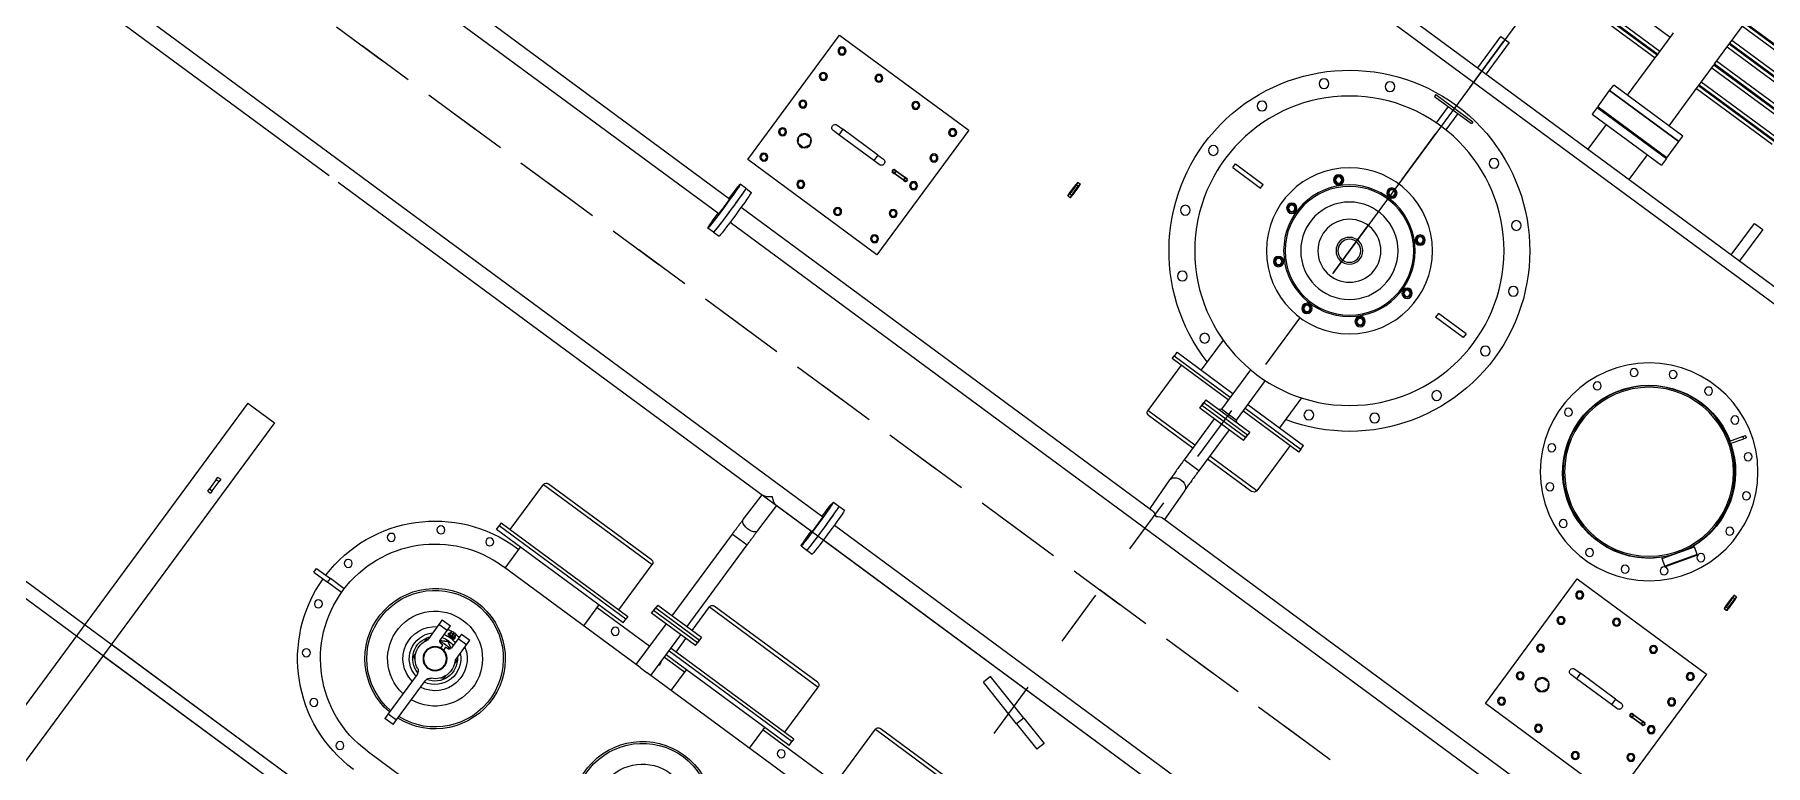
# Model space of a CAD drawing. Header units: metres. Extents: x 432095 to 435012, y 2470938 to 2473256.
# Drawn here: x 433752.633 to 433755.655, y 2471302.386 to 2471303.661 of the extents above; entities that cross this region are included whole.
import ezdxf

# ---------------------------------------------------------------- set-up
doc = ezdxf.new("R2010")
doc.units = ezdxf.units.M
doc.header["$MEASUREMENT"] = 0
for name, pattern in [('MB D$0$CHAIN', [0.3543, 0.2362, -0.0295, 0.0591, -0.0295]), ('MB D$0$DASHDOT', [1, 0.5, -0.25, 0, -0.25]), ('MB D$0$HIDDEN', [0.375, 0.25, -0.125])]:
    doc.linetypes.add(name, pattern=pattern)
doc.layers.add('cong trinh tram 110kv', color=7, linetype='Continuous', lineweight=5)
doc.layers.add('MB D$0$net dut du kien lam', color=8, linetype='MB D$0$HIDDEN', lineweight=20)

# ---------------------------------------------------------------- blocks, each defined once
blk = doc.blocks.new('MB D$0$MBA 63')
at = {"layer": 'MB D$0$net dut du kien lam', "color": 8, "linetype": 'MB D$0$DASHDOT', "ltscale": 0.5}
for p, q in [((102388.6, 36012.3), (102388.6, 25012.3)), ((106699.6, 30512.3), (98099.6, 30512.3))]:
    blk.add_line(p, q, dxfattribs=at)
blk = doc.blocks.new('MB D$0$mba 1')
at = {"layer": 'cong trinh tram 110kv'}
for p, q in [((-19293.9, 6788.9), (-19293.9, 9988.9)), ((-19235.9, 6788.9), (-19235.9, 9988.9)), ((-18110.7, 7293.9), (-20130.7, 7293.9)), ((-16890.9, 7293.9), (-19235.9, 7293.9)), ((-20130.7, 7268.9), (-18110.7, 7268.9)), ((-19235.9, 7268.9), (-16890.9, 7268.9)), ((-18765.9, 7153.9), (-17865.9, 7153.9)), ((-18756.9, 7089.9), (-18774.9, 7089.9)), ((-18774.9, 7079.9), (-18774.9, 7089.9)), ((-18774.9, 6994.7), (-18774.9, 7079.9)), ((-18774.9, 7079.9), (-18756.9, 7079.9)), ((-18756.9, 7089.9), (-18756.9, 7079.9)), ((-18756.9, 7079.9), (-18756.9, 6994.7)), ((-19258.9, 6953.9), (-19258.9, 6948.9)), ((-19258.9, 6953.9), (-19252.9, 6953.9)), ((-19252.9, 6948.9), (-19252.9, 6953.9)), ((-19025.9, 6957.9), (-18995.9, 6957.9)), ((-19025.9, 6957.9), (-19025.9, 6949.9)), ((-18965.9, 6957.9), (-18995.9, 6957.9)), ((-18995.9, 6957.9), (-18995.9, 6949.9)), ((-19258.9, 6928.9), (-19258.9, 6948.9)), ((-19258.9, 6948.9), (-19252.9, 6948.9)), ((-19258.9, 6928.9), (-19258.9, 6923.9)), ((-19258.9, 6928.9), (-19252.9, 6928.9)), ((-19258.9, 6923.9), (-19252.9, 6923.9)), ((-19252.9, 6948.9), (-19252.9, 6928.9)), ((-19252.9, 6923.9), (-19252.9, 6928.9)), ((-19025.9, 6949.9), (-18995.9, 6949.9)), ((-18965.9, 6949.9), (-18995.9, 6949.9)), ((-18795.9, 6901.9), (-18795.9, 6935.9)), ((-18777.9, 6921.9), (-18777.9, 6901.9)), ((-18768.9, 6926.9), (-18772.9, 6926.9)), ((-18768.9, 6933.2), (-18768.9, 6926.9)), ((-18762.9, 6926.9), (-18762.9, 6933.2)), ((-18758.9, 6926.9), (-18762.9, 6926.9)), ((-18753.9, 6901.9), (-18753.9, 6921.9)), ((-18735.9, 6935.9), (-18735.9, 6901.9)), ((-18795.9, 6891.9), (-18795.9, 6901.9)), ((-18777.9, 6901.9), (-18795.9, 6901.9)), ((-18795.9, 6891.9), (-18777.9, 6891.9)), ((-18777.9, 6901.9), (-18777.9, 6891.9)), ((-18771.9, 6903), (-18771.9, 6904.8)), ((-18770.9, 6899.3), (-18770.9, 6903)), ((-18766.9, 6901.4), (-18766.9, 6904.1)), ((-18766.9, 6897.3), (-18766.9, 6901.4)), ((-18764.9, 6904.1), (-18764.9, 6901.4)), ((-18764.9, 6901.4), (-18764.9, 6897.3)), ((-18760.9, 6899.3), (-18760.9, 6903)), ((-18759.9, 6903), (-18759.9, 6904.8)), ((-18735.9, 6901.9), (-18753.9, 6901.9)), ((-18753.9, 6891.9), (-18753.9, 6901.9)), ((-18753.9, 6891.9), (-18735.9, 6891.9)), ((-18735.9, 6901.9), (-18735.9, 6891.9)), ((-19293.9, 6788.9), (-19235.9, 6788.9)), ((-18468.7, 6753.9), (-18765.9, 6753.9)), ((-18760.9, 6753.9), (-18760.9, 6708.9)), ((-18590.9, 6753.9), (-18590.9, 6708.9)), ((-18476.9, 6753.9), (-18476.9, 6665.9)), ((-18468.7, 6753.9), (-18453.2, 6753.9)), ((-17865.9, 6753.9), (-18453.2, 6753.9)), ((-18444.9, 6753.9), (-18444.9, 6665.9)), ((-18400.9, 6753.9), (-18400.9, 6708.9)), ((-18230.9, 6753.9), (-18230.9, 6708.9)), ((-18765.9, 6713.9), (-18760.9, 6713.9)), ((-18590.9, 6713.9), (-18476.9, 6713.9)), ((-18444.9, 6713.9), (-18400.9, 6713.9)), ((-18230.9, 6713.9), (-18040.9, 6713.9)), ((-18538.4, 6708.9), (-18813.4, 6708.9)), ((-18813.4, 6708.9), (-18813.4, 6700.9)), ((-18538.4, 6700.9), (-18813.4, 6700.9)), ((-18538.4, 6700.9), (-18813.4, 6700.9)), ((-18813.4, 6694.9), (-18813.4, 6700.9)), ((-18813.4, 6694.9), (-18538.4, 6694.9)), ((-18793.9, 6694.9), (-18793.9, 6596.9)), ((-18557.9, 6694.9), (-18557.9, 6596.9)), ((-18538.4, 6708.9), (-18538.4, 6700.9)), ((-18538.4, 6694.9), (-18538.4, 6700.9)), ((-18178.4, 6708.9), (-18444.9, 6708.9)), ((-18178.4, 6700.9), (-18444.9, 6700.9)), ((-18178.4, 6700.9), (-18444.9, 6700.9)), ((-18444.9, 6694.9), (-18178.4, 6694.9)), ((-18433.9, 6694.9), (-18433.9, 6665.9)), ((-18197.9, 6694.9), (-18197.9, 6596.9)), ((-18178.4, 6708.9), (-18178.4, 6700.9)), ((-18178.4, 6694.9), (-18178.4, 6700.9)), ((-18073.9, 6694.9), (-18073.9, 6596.9)), ((-18413.4, 6665.9), (-18508.4, 6665.9)), ((-18508.4, 6665.9), (-18508.4, 6653.9)), ((-18413.4, 6659.9), (-18508.4, 6659.9)), ((-18508.4, 6647.9), (-18508.4, 6659.9)), ((-18508.4, 6653.9), (-18413.4, 6653.9)), ((-18413.4, 6665.9), (-18413.4, 6653.9)), ((-18413.4, 6647.9), (-18413.4, 6659.9)), ((-18508.4, 6647.9), (-18413.4, 6647.9)), ((-18476.9, 6647.9), (-18476.9, 6470.9)), ((-18444.9, 6647.9), (-18444.9, 6470.9)), ((-18433.9, 6647.9), (-18433.9, 6596.9)), ((-18793.9, 6596.9), (-18557.9, 6596.9)), ((-18563.9, 6590.9), (-18787.9, 6590.9)), ((-18433.9, 6596.9), (-18197.9, 6596.9)), ((-18203.9, 6590.9), (-18427.9, 6590.9)), ((-18073.9, 6596.9), (-17837.9, 6596.9)), ((-17843.9, 6590.9), (-18067.9, 6590.9)), ((-18476.9, 6470.9), (-18444.9, 6470.9)), ((-18476.7, 6439.3), (-18475.8, 6384.9)), ((-18444.7, 6439.8), (-18443.8, 6384.9)), ((-17880.8, 6443.1), (-17970.9, 6418.9)), ((-17880.8, 6443.1), (-17826, 6457.8)), ((-17876.6, 6427.6), (-17880.8, 6443.1)), ((-17876.6, 6427.6), (-17821.9, 6442.3)), ((-17821.9, 6442.3), (-17826, 6457.8)), ((-18367.9, 6416.4), (-18355.9, 6416.4)), ((-18355.9, 6416.4), (-18343.9, 6416.4)), ((-17966.8, 6403.5), (-17970.9, 6418.9)), ((-17876.6, 6427.6), (-17966.8, 6403.5)), ((-20874.5, 6384.9), (-19414.7, 6384.9)), ((-19395.1, 6384.9), (-18367.7, 6384.9)), ((-18445.9, 6384.9), (-17181.1, 6384.9)), ((-18342.7, 6384.9), (-17290, 6384.9)), ((-20874.5, 6352.9), (-18367.7, 6352.9)), ((-18342.7, 6352.9), (-15868.6, 6352.9)), ((-18367.9, 6321.4), (-18355.9, 6321.4)), ((-18355.9, 6321.4), (-18343.9, 6321.4)), ((-18815.9, 6066.4), (-18827.9, 6066.4)), ((-18815.9, 6066.4), (-18803.9, 6066.4)), ((-20405.6, 6034.9), (-18827.7, 6034.9)), ((-18802.7, 6034.9), (-16328.6, 6034.9)), ((-19350, 6002.9), (-18827.7, 6002.9)), ((-18802.7, 6002.9), (-17911.3, 6002.9)), ((-17918.2, 5942), (-17916.6, 6002.9)), ((-17889, 6002.9), (-16454.7, 6002.9)), ((-17886.2, 5941.2), (-17884.6, 6002.9)), ((-18815.9, 5971.4), (-18827.9, 5971.4)), ((-18815.9, 5971.4), (-18803.9, 5971.4)), ((-18842.7, 5928.9), (-18842.7, 5658.9)), ((-18562.7, 5928.9), (-18842.7, 5928.9)), ((-18562.7, 5658.9), (-18562.7, 5928.9)), ((-17242.7, 5928.9), (-17242.7, 5658.9)), ((-16962.7, 5928.9), (-17242.7, 5928.9)), ((-16962.7, 5658.9), (-16962.7, 5928.9)), ((-17886.7, 5898.7), (-17918.7, 5898.7)), ((-17918.7, 5809.9), (-17918.7, 5898.7)), ((-17886.7, 5809.9), (-17886.7, 5898.7)), ((-17918.7, 5866.9), (-18020.7, 5866.9)), ((-18020.7, 5768.9), (-18020.7, 5866.9)), ((-18014.7, 5872.9), (-17918.7, 5872.9)), ((-17886.7, 5872.9), (-17790.7, 5872.9)), ((-17784.7, 5866.9), (-17886.7, 5866.9)), ((-17784.7, 5768.9), (-17784.7, 5866.9)), ((-18788.8, 5854.4), (-18794.8, 5843.9)), ((-18794.8, 5843.9), (-18788.8, 5833.4)), ((-18776.6, 5854.4), (-18788.8, 5854.4)), ((-18788.8, 5833.4), (-18776.6, 5833.4)), ((-18770.6, 5843.9), (-18776.6, 5854.4)), ((-18776.6, 5833.4), (-18770.6, 5843.9)), ((-17188.8, 5854.4), (-17194.8, 5843.9)), ((-17194.8, 5843.9), (-17188.8, 5833.4)), ((-17176.6, 5854.4), (-17188.8, 5854.4)), ((-17188.8, 5833.4), (-17176.6, 5833.4)), ((-17170.6, 5843.9), (-17176.6, 5854.4)), ((-17176.6, 5833.4), (-17170.6, 5843.9)), ((-17855.2, 5809.9), (-17950.2, 5809.9)), ((-17950.2, 5809.9), (-17950.2, 5797.9)), ((-17855.2, 5803.9), (-17950.2, 5803.9)), ((-17950.2, 5791.9), (-17950.2, 5803.9)), ((-17855.2, 5809.9), (-17855.2, 5797.9)), ((-17855.2, 5791.9), (-17855.2, 5803.9)), ((-18740.7, 5799.9), (-18752.7, 5799.9)), ((-18752.7, 5787.9), (-18740.7, 5787.9)), ((-18740.7, 5787.9), (-18740.7, 5799.9)), ((-18664.7, 5799.9), (-18740.7, 5799.9)), ((-18664.7, 5787.9), (-18740.7, 5787.9)), ((-18664.7, 5787.9), (-18664.7, 5799.9)), ((-18652.7, 5799.9), (-18664.7, 5799.9)), ((-18664.7, 5787.9), (-18652.7, 5787.9)), ((-18622.7, 5795.9), (-18627.7, 5795.9)), ((-18627.7, 5795.9), (-18627.7, 5791.9)), ((-18627.7, 5791.9), (-18622.7, 5791.9)), ((-18626.7, 5796.9), (-18622.7, 5796.9)), ((-18622.7, 5790.9), (-18626.7, 5790.9)), ((-18622.7, 5796.9), (-18622.7, 5795.9)), ((-18602.7, 5796.9), (-18622.7, 5796.9)), ((-18622.7, 5795.9), (-18602.7, 5795.9)), ((-18622.7, 5791.9), (-18622.7, 5795.9)), ((-18622.7, 5790.9), (-18622.7, 5791.9)), ((-18602.7, 5791.9), (-18622.7, 5791.9)), ((-18622.7, 5790.9), (-18602.7, 5790.9)), ((-18602.7, 5796.9), (-18602.7, 5795.9)), ((-18602.7, 5796.9), (-18598.7, 5796.9)), ((-18597.7, 5795.9), (-18602.7, 5795.9)), ((-18602.7, 5795.9), (-18602.7, 5791.9)), ((-18602.7, 5790.9), (-18602.7, 5791.9)), ((-18602.7, 5791.9), (-18597.7, 5791.9)), ((-18598.7, 5790.9), (-18602.7, 5790.9)), ((-18597.7, 5791.9), (-18597.7, 5795.9)), ((-17950.2, 5797.9), (-17855.2, 5797.9)), ((-17950.2, 5791.9), (-17855.2, 5791.9)), ((-17918.7, 5788.9), (-17921.7, 5791.9)), ((-17918.7, 5703.5), (-17918.7, 5788.9)), ((-17886.7, 5788.9), (-17918.7, 5788.9)), ((-17886.7, 5788.9), (-17883.7, 5791.9)), ((-17886.7, 5703.5), (-17886.7, 5788.9)), ((-17140.7, 5799.9), (-17152.7, 5799.9)), ((-17152.7, 5787.9), (-17140.7, 5787.9)), ((-17140.7, 5787.9), (-17140.7, 5799.9)), ((-17064.7, 5799.9), (-17140.7, 5799.9)), ((-17064.7, 5787.9), (-17140.7, 5787.9)), ((-17064.7, 5787.9), (-17064.7, 5799.9)), ((-17052.7, 5799.9), (-17064.7, 5799.9)), ((-17064.7, 5787.9), (-17052.7, 5787.9)), ((-17022.7, 5795.9), (-17027.7, 5795.9)), ((-17027.7, 5795.9), (-17027.7, 5791.9)), ((-17027.7, 5791.9), (-17022.7, 5791.9)), ((-17026.7, 5796.9), (-17022.7, 5796.9)), ((-17022.7, 5790.9), (-17026.7, 5790.9)), ((-17022.7, 5796.9), (-17022.7, 5795.9)), ((-17002.7, 5796.9), (-17022.7, 5796.9)), ((-17022.7, 5795.9), (-17002.7, 5795.9)), ((-17022.7, 5791.9), (-17022.7, 5795.9)), ((-17022.7, 5790.9), (-17022.7, 5791.9)), ((-17002.7, 5791.9), (-17022.7, 5791.9)), ((-17022.7, 5790.9), (-17002.7, 5790.9)), ((-17002.7, 5796.9), (-17002.7, 5795.9)), ((-17002.7, 5796.9), (-16998.7, 5796.9)), ((-16997.7, 5795.9), (-17002.7, 5795.9)), ((-17002.7, 5795.9), (-17002.7, 5791.9)), ((-17002.7, 5790.9), (-17002.7, 5791.9)), ((-17002.7, 5791.9), (-16997.7, 5791.9)), ((-16998.7, 5790.9), (-17002.7, 5790.9)), ((-16997.7, 5791.9), (-16997.7, 5795.9)), ((-17918.7, 5768.9), (-18040.2, 5768.9)), ((-18040.2, 5768.9), (-18040.2, 5762.9)), ((-18040.2, 5762.9), (-17918.7, 5762.9)), ((-18039.7, 5762.9), (-18039.7, 5754.9)), ((-18039.7, 5754.9), (-17918.7, 5754.9)), ((-17987.7, 5690.2), (-17987.7, 5754.9)), ((-17765.2, 5768.9), (-17886.7, 5768.9)), ((-17886.7, 5762.9), (-17765.2, 5762.9)), ((-17886.7, 5754.9), (-17765.7, 5754.9)), ((-17817.7, 5690.2), (-17817.7, 5754.9)), ((-17765.7, 5762.9), (-17765.7, 5754.9)), ((-17765.2, 5768.9), (-17765.2, 5762.9)), ((-18842.7, 5658.9), (-18562.7, 5658.9)), ((-17242.7, 5658.9), (-16962.7, 5658.9)), ((-18355.7, 5643.9), (-18355.7, 5647.9)), ((-18355.7, 5643.9), (-18354.7, 5643.9)), ((-18355.7, 5643.9), (-18355.7, 5623.9)), ((-18355.7, 5623.9), (-18354.7, 5623.9)), ((-18355.7, 5619.9), (-18355.7, 5623.9)), ((-18354.7, 5648.9), (-18354.7, 5643.9)), ((-18350.7, 5648.9), (-18354.7, 5648.9)), ((-18354.7, 5623.9), (-18354.7, 5643.9)), ((-18354.7, 5643.9), (-18350.7, 5643.9)), ((-18354.7, 5623.9), (-18354.7, 5618.9)), ((-18350.7, 5623.9), (-18354.7, 5623.9)), ((-18350.7, 5643.9), (-18350.7, 5648.9)), ((-18349.7, 5643.9), (-18350.7, 5643.9)), ((-18350.7, 5643.9), (-18350.7, 5623.9)), ((-18349.7, 5623.9), (-18350.7, 5623.9)), ((-18350.7, 5618.9), (-18350.7, 5623.9)), ((-18349.7, 5647.9), (-18349.7, 5643.9)), ((-18349.7, 5623.9), (-18349.7, 5643.9)), ((-18349.7, 5623.9), (-18349.7, 5619.9)), ((-18354.7, 5618.9), (-18350.7, 5618.9)), ((-17144.1, 5541.4), (-17146.5, 5539.8)), ((-17133, 5550), (-17144.7, 5542.2)), ((-17144.7, 5542.2), (-17111.3, 5492.3)), ((-17099.7, 5500.1), (-17133, 5550)), ((-17131.6, 5549.7), (-17133, 5550)), ((-17131.6, 5549.7), (-17099.4, 5501.5)), ((-17005.7, 5543.9), (-17005.7, 5547.9)), ((-17005.7, 5543.9), (-17004.7, 5543.9)), ((-17005.7, 5543.9), (-17005.7, 5523.9)), ((-17004.7, 5548.9), (-17004.7, 5543.9)), ((-17000.7, 5548.9), (-17004.7, 5548.9)), ((-17004.7, 5523.9), (-17004.7, 5543.9)), ((-17004.7, 5543.9), (-17000.7, 5543.9)), ((-17000.7, 5543.9), (-17000.7, 5548.9)), ((-16999.7, 5543.9), (-17000.7, 5543.9)), ((-17000.7, 5543.9), (-17000.7, 5523.9)), ((-16999.7, 5547.9), (-16999.7, 5543.9)), ((-16999.7, 5523.9), (-16999.7, 5543.9)), ((-17099.4, 5501.5), (-17099.7, 5500.1)), ((-17005.7, 5523.9), (-17004.7, 5523.9)), ((-17005.7, 5519.9), (-17005.7, 5523.9)), ((-17004.7, 5523.9), (-17004.7, 5518.9)), ((-17000.7, 5523.9), (-17004.7, 5523.9)), ((-17004.7, 5518.9), (-17000.7, 5518.9)), ((-16999.7, 5523.9), (-17000.7, 5523.9)), ((-17000.7, 5518.9), (-17000.7, 5523.9)), ((-16999.7, 5523.9), (-16999.7, 5519.9)), ((-17111.9, 5493.2), (-17114.2, 5491.6)), ((-17099.7, 5500.1), (-17111.3, 5492.3)), ((-18152.7, 5437.9), (-18152.7, 5429.9)), ((-18152.7, 5437.9), (-18092.7, 5437.9)), ((-18152.7, 5429.9), (-18092.7, 5429.9)), ((-18092.7, 5437.9), (-18092.7, 5429.9)), ((-17712.7, 5429.9), (-17712.7, 5437.9)), ((-17652.7, 5437.9), (-17712.7, 5437.9)), ((-17652.7, 5429.9), (-17712.7, 5429.9)), ((-17652.7, 5429.9), (-17652.7, 5437.9)), ((-17171, 5308.1), (-17167.7, 5310.3)), ((-17157.1, 5287.3), (-17171, 5308.1)), ((-17167.7, 5310.3), (-17153.8, 5289.6)), ((-17153.8, 5289.6), (-17157.1, 5287.3)), ((-17151, 5285.4), (-17153.8, 5289.6)), ((-17157.1, 5287.3), (-17154.4, 5283.2)), ((-17151, 5285.4), (-17154.4, 5283.2)), ((-17913.2, 5128.9), (-17913.2, 5164.2)), ((-17892.2, 5128.9), (-17892.2, 5164.2)), ((-17942.7, 5128.9), (-17862.7, 5128.9)), ((-17942.7, 5124.9), (-17942.7, 5128.9)), ((-17942.7, 5124.9), (-17862.7, 5124.9)), ((-17862.7, 5124.9), (-17862.7, 5128.9)), ((-15437.7, 5068.9), (-20581.7, 5068.9)), ((-20581.7, 5043.9), (-15412.7, 5043.9)), ((-17911.7, 5043.9), (-17911.7, 4975.9)), ((-17893.7, 4975.9), (-17893.7, 5043.9)), ((-17672.2, 5043.9), (-17672.2, 4990.4)), ((-17583.2, 5043.9), (-17583.2, 4990.4)), ((-17361.7, 5043.9), (-17361.7, 4975.9)), ((-17343.7, 4975.9), (-17343.7, 5043.9)), ((-17702.7, 4990.4), (-17552.7, 4990.4)), ((-17702.7, 4975.9), (-17702.7, 4990.4)), ((-17552.7, 4975.9), (-17552.7, 4990.4)), ((-17911.7, 4975.9), (-17893.7, 4975.9)), ((-17702.7, 4975.9), (-17552.7, 4975.9)), ((-17702.7, 4974.4), (-17702.7, 4939.4)), ((-17552.7, 4974.4), (-17702.7, 4974.4)), ((-17686.2, 4974.4), (-17687.7, 4975.9)), ((-17569.2, 4974.4), (-17567.7, 4975.9)), ((-17552.7, 4974.4), (-17552.7, 4939.4)), ((-17361.7, 4975.9), (-17343.7, 4975.9)), ((-17552.7, 4939.4), (-17702.7, 4939.4)), ((-17702.7, 4939.4), (-17552.7, 4939.4)), ((-17702.7, 4939.4), (-17702.7, 4927.4)), ((-17552.7, 4927.4), (-17702.7, 4927.4)), ((-17672.7, 4927.4), (-17672.7, 4841.4)), ((-17582.7, 4927.4), (-17582.7, 4841.4)), ((-17552.7, 4939.4), (-17552.7, 4927.4)), ((-17672.7, 4840.6), (-17847.7, 4840.6)), ((-17847.7, 4838.2), (-17672.7, 4838.2)), ((-17836.6, 4846.4), (-17672.7, 4846.4)), ((-17672.7, 4841.4), (-17672.7, 4837.4)), ((-17672.7, 4838.2), (-17672.7, 4840.6)), ((-17672.7, 4837.4), (-17672.7, 4796.4)), ((-17582.7, 4846.4), (-17418.9, 4846.4)), ((-17582.7, 4837.4), (-17582.7, 4841.4)), ((-17407.7, 4840.6), (-17582.7, 4840.6)), ((-17582.7, 4840.6), (-17582.7, 4838.2)), ((-17582.7, 4838.2), (-17407.7, 4838.2)), ((-17582.7, 4837.4), (-17582.7, 4796.4)), ((-17672.7, 4832.4), (-17836.6, 4832.4)), ((-17418.9, 4832.4), (-17582.7, 4832.4)), ((-17836.6, 4801.4), (-17672.7, 4801.4)), ((-17672.7, 4796.4), (-17672.7, 4792.4)), ((-17582.7, 4801.4), (-17418.9, 4801.4)), ((-17582.7, 4792.4), (-17582.7, 4796.4)), ((-17407.7, 4795.6), (-17582.7, 4795.6)), ((-17582.7, 4795.6), (-17582.7, 4793.2)), ((-17582.7, 4793.2), (-17407.7, 4793.2)), ((-17582.7, 4792.4), (-17582.7, 4751.4)), ((-17418.9, 4787.4), (-17582.7, 4787.4)), ((-17582.7, 4756.4), (-17418.9, 4756.4)), ((-17582.7, 4747.4), (-17582.7, 4751.4)), ((-17407.7, 4750.6), (-17582.7, 4750.6)), ((-17582.7, 4750.6), (-17582.7, 4748.2)), ((-17582.7, 4748.2), (-17407.7, 4748.2)), ((-17582.7, 4747.4), (-17582.7, 4706.4)), ((-17418.9, 4742.4), (-17582.7, 4742.4)), ((-17582.7, 4711.4), (-17418.9, 4711.4)), ((-17407.7, 4705.6), (-17582.7, 4705.6)), ((-17582.7, 4703.2), (-17407.7, 4703.2))]:
    blk.add_line(p, q, dxfattribs=at)
at = {"layer": 'cong trinh tram 110kv', "linetype": 'MB D$0$CHAIN', "ltscale": 21.168501}
blk.add_line((-14658, 6168.9), (-22753.2, 6168.9), dxfattribs=at)
at = {"layer": 'cong trinh tram 110kv'}
for centre, radius in [((-18809.8, 7174.6), 7), ((-18890.9, 7141), 7), ((-18953, 7078.9), 7), ((-18986.6, 6997.8), 7), ((-18765.9, 6953.9), 21), ((-18765.9, 6953.9), 20), ((-18986.6, 6910.1), 7), ((-18953, 6828.9), 7), ((-18890.9, 6766.9), 7), ((-18809.8, 6733.3), 7), ((-18540.9, 6728.9), 7), ((-18180.9, 6728.9), 7), ((-18822.7, 5908.9), 7), ((-18822.7, 5908.9), 5.05), ((-18742.7, 5908.9), 7), ((-18742.7, 5908.9), 5.05), ((-18662.7, 5908.9), 7), ((-18662.7, 5908.9), 5.05), ((-18582.7, 5908.9), 7), ((-18582.7, 5908.9), 5.05), ((-17222.7, 5908.9), 7), ((-17222.7, 5908.9), 5.05), ((-17142.7, 5908.9), 7), ((-17142.7, 5908.9), 5.05), ((-17062.7, 5908.9), 7), ((-17062.7, 5908.9), 5.05), ((-18822.7, 5853.9), 7), ((-18822.7, 5853.9), 5.05), ((-18782.7, 5843.9), 12.5), ((-18582.7, 5853.9), 7), ((-18582.7, 5853.9), 5.05), ((-17222.7, 5853.9), 7), ((-17222.7, 5853.9), 5.05), ((-17182.7, 5843.9), 12.5), ((-16982.7, 5853.9), 7), ((-16982.7, 5853.9), 5.05), ((-18822.7, 5793.9), 7), ((-18822.7, 5793.9), 5.05), ((-18582.7, 5793.9), 7), ((-18582.7, 5793.9), 5.05), ((-17222.7, 5793.9), 7), ((-17222.7, 5793.9), 5.05), ((-16982.7, 5793.9), 7), ((-16982.7, 5793.9), 5.05), ((-18822.7, 5733.9), 7), ((-18822.7, 5733.9), 5.05), ((-18582.7, 5733.9), 7), ((-18582.7, 5733.9), 5.05), ((-18015.6, 5706.5), 8.5), ((-17789.8, 5706.5), 8.5), ((-17222.7, 5733.9), 7), ((-17222.7, 5733.9), 5.05), ((-16982.7, 5733.9), 7), ((-16982.7, 5733.9), 5.05), ((-18822.7, 5678.9), 7), ((-18822.7, 5678.9), 5.05), ((-18742.7, 5678.9), 7), ((-18742.7, 5678.9), 5.05), ((-18662.7, 5678.9), 7), ((-18662.7, 5678.9), 5.05), ((-18582.7, 5678.9), 7), ((-18582.7, 5678.9), 5.05), ((-17902.7, 5433.9), 270), ((-17222.7, 5678.9), 7), ((-17222.7, 5678.9), 5.05), ((-17142.7, 5678.9), 7), ((-17142.7, 5678.9), 5.05), ((-17062.7, 5678.9), 7), ((-17062.7, 5678.9), 5.05), ((-16982.7, 5678.9), 7), ((-16982.7, 5678.9), 5.05), ((-18111.3, 5642.5), 8.5), ((-17694.1, 5642.5), 8.5), ((-17252.7, 5433.9), 190), ((-17319.7, 5595.6), 7), ((-17252.7, 5608.9), 7), ((-17185.7, 5595.6), 7), ((-17902.7, 5433.9), 145), ((-17902.7, 5558.9), 9), ((-17902.7, 5558.9), 7), ((-17902.7, 5558.9), 5.5), ((-17252.7, 5433.9), 150), ((-17252.7, 5433.9), 147.5), ((-17376.5, 5557.7), 7), ((-17129, 5557.7), 7), ((-18175.3, 5546.8), 8.5), ((-17902.7, 5433.9), 114.8), ((-17902.7, 5433.9), 112.3), ((-17991.1, 5522.3), 9), ((-17814.3, 5522.3), 9), ((-17630.2, 5546.8), 8.5), ((-17991.1, 5522.3), 7), ((-17991.1, 5522.3), 5.5), ((-17902.7, 5433.9), 85), ((-17814.3, 5522.3), 7), ((-17814.3, 5522.3), 5.5), ((-17414.4, 5500.9), 7), ((-17091, 5500.9), 7), ((-17902.7, 5433.9), 55), ((-18197.7, 5433.9), 8.5), ((-18027.7, 5433.9), 9), ((-18027.7, 5433.9), 7), ((-17902.7, 5433.9), 23.4), ((-17902.7, 5433.9), 20), ((-17777.7, 5433.9), 9), ((-17777.7, 5433.9), 7), ((-17607.7, 5433.9), 8.5), ((-17427.7, 5433.9), 7), ((-17077.7, 5433.9), 7), ((-18027.7, 5433.9), 5.5), ((-17777.7, 5433.9), 5.5), ((-17991.1, 5345.6), 9), ((-17991.1, 5345.6), 7), ((-17991.1, 5345.6), 5.5), ((-17814.3, 5345.6), 9), ((-17814.3, 5345.6), 7), ((-17814.3, 5345.6), 5.5), ((-17414.4, 5367), 7), ((-17091, 5367), 7), ((-18175.3, 5321.1), 8.5), ((-17630.2, 5321.1), 8.5), ((-17902.7, 5308.9), 9), ((-17902.7, 5308.9), 7), ((-17902.7, 5308.9), 5.5), ((-17376.5, 5310.2), 7), ((-17129, 5310.2), 7), ((-17319.7, 5272.3), 7), ((-17252.7, 5258.9), 7), ((-17185.7, 5272.3), 7), ((-18111.3, 5225.4), 8.5), ((-17694.1, 5225.4), 8.5), ((-18015.6, 5161.4), 8.5), ((-17789.8, 5161.4), 8.5)]:
    blk.add_circle(centre, radius, dxfattribs=at)
for centre, radius, start, end in [((-18765.9, 6953.9), 240, 90, 179.045), ((-18765.9, 6953.9), 200, 90, 270), ((-18765.9, 6953.9), 122.5, 94.2133, 85.7867), ((-18765.9, 6953.9), 119.2, 94.3307, 85.6693), ((-18315.9, 6953.9), 122.5, 94.2133, 85.7867), ((-18315.9, 6953.9), 119.2, 94.3307, 85.6693), ((-18765.9, 6953.9), 82.8, 96.2386, 83.7614), ((-18315.9, 6953.9), 82.8, 96.2386, 83.7614), ((-18765.9, 6953.9), 56, 99.2484, 237.6076), ((-18765.9, 6953.9), 45, 101.537, 228.1897), ((-18765.9, 6953.9), 39, 104.0168, 219.7151), ((-18765.9, 6953.9), 35, 114.975, 211.0027), ((-18784.9, 6994.7), 10, 294.975, 0), ((-18765.9, 6953.9), 56, 302.3924, 80.7516), ((-18765.9, 6953.9), 45, 311.8103, 78.463), ((-18746.9, 6994.7), 10, 180, 245.025), ((-18765.9, 6953.9), 39, 320.2849, 75.9832), ((-18765.9, 6953.9), 35, 328.9973, 65.025), ((-18765.9, 6953.9), 240, 180.955, 270), ((-18772.9, 6921.9), 5, 90, 180), ((-18765.9, 6953.9), 30.9, 249.2927, 290.7073), ((-18758.9, 6921.9), 5, 0, 90), ((-18765.9, 6953.9), 39, 252.0798, 287.9202), ((-18765.9, 6953.9), 45, 254.534, 285.466), ((-18765.9, 6953.9), 56, 257.6264, 265.8747), ((-18765.9, 6953.9), 56, 268.9768, 271.0232), ((-18765.9, 6953.9), 56, 274.1253, 282.3736), ((-18450.9, 6728.9), 7, 328.9973, 31.0027), ((-18787.9, 6596.9), 6, 180, 270), ((-18563.9, 6596.9), 6, 270, 0), ((-18427.9, 6596.9), 6, 180, 270), ((-18203.9, 6596.9), 6, 270, 0), ((-18067.9, 6596.9), 6, 180, 270), ((-18014.7, 5866.9), 6, 90, 180), ((-17790.7, 5866.9), 6, 0, 90), ((-18752.7, 5793.9), 6, 90, 270), ((-18652.7, 5793.9), 6, 270, 90), ((-18626.7, 5795.9), 1, 90, 180), ((-18626.7, 5791.9), 1, 180, 270), ((-18598.7, 5795.9), 1, 0, 90), ((-18598.7, 5791.9), 1, 270, 0), ((-17152.7, 5793.9), 6, 90, 270), ((-17052.7, 5793.9), 6, 270, 90), ((-17026.7, 5795.9), 1, 90, 180), ((-17026.7, 5791.9), 1, 180, 270), ((-16998.7, 5795.9), 1, 0, 90), ((-16998.7, 5791.9), 1, 270, 0), ((-17902.7, 5433.9), 315, 105.6548, 74.3452), ((-18354.7, 5647.9), 1, 90, 180), ((-18350.7, 5647.9), 1, 0, 90), ((-18354.7, 5619.9), 1, 180, 270), ((-18350.7, 5619.9), 1, 270, 0), ((-17252.7, 5433.9), 151, 44.8226, 302.9911), ((-17004.7, 5547.9), 1, 90, 180), ((-17000.7, 5547.9), 1, 0, 90), ((-17004.7, 5519.9), 1, 180, 270), ((-17000.7, 5519.9), 1, 270, 0), ((-17252.7, 5433.9), 151, 304.5089, 22.6774)]:
    blk.add_arc(centre, radius, start, end, dxfattribs=at)
for centre, major_axis, ratio, start_param, end_param in [((-18765.9, 6903), (-6, 0), 0.416655, 2.555907, 6.868871), ((-18765.9, 6907.5), (-7, 0), 0.416655, 0.419164, 0.655301), ((-18765.9, 6904.8), (-6, 0), 0.416655, 3.141593, 6.283185), ((-18765.9, 6903), (-5, 0), 0.416655, 3.141593, 6.283185), ((-18765.9, 6899.3), (-5, 0), 0.416655, 4.913747, 7.652624), ((-18765.9, 6907.5), (-4, 0), 0.416655, 0.112239, 0.451413), ((-18765.9, 6902.1), (5, 0), 0.416655, 1.369438, 1.772154), ((-18765.9, 6902.1), (-5, 0), 0.416655, 1.369438, 1.772154), ((-18765.9, 6899.3), (5, 0), 0.416655, 4.913747, 7.652624), ((-18765.9, 6907.5), (4, 0), 0.416655, 5.831772, 6.170946), ((-18765.9, 6907.5), (-7, 0), 0.416655, 2.486292, 2.722429), ((-18460.7, 6439.5), (16, 0.3), 0.521934, 0, 3.141593), ((-18367.9, 6368.9), (0, -47.5), 0.026177, 5.05595, 10.652013), ((-18355.9, 6368.9), (0, -47.5), 0.026177, 0, 3.141593), ((-18355.9, 6368.9), (0, 47.5), 0.026177, 3.141593, 6.283185), ((-18343.9, 6368.9), (0, 47.5), 0.026177, 3.141593, 6.283185), ((-18459.5, 6368.9), (-15.6, 15.3), 0.29368, 4.971706, 5.993175), ((-18459.5, 6368.9), (-15.2, -15.5), 0.269575, 3.400909, 4.422379), ((-18367.9, 6368.9), (0, 17), 0.026177, 2.796891, 6.627886), ((-18827.9, 6018.9), (0, -47.5), 0.026177, 5.05595, 10.652013), ((-18815.9, 6018.9), (0, -47.5), 0.026177, 0, 3.141593), ((-18815.9, 6018.9), (0, 47.5), 0.026177, 3.141593, 6.283185), ((-18803.9, 6018.9), (0, 47.5), 0.026177, 3.141593, 6.283185), ((-18827.9, 6018.9), (0, 17), 0.026177, 2.796891, 6.627887), ((-17900.2, 6018.9), (15, 14.6), 0.431862, 3.559112, 4.332343), ((-17900.2, 6018.9), (-14.5, 14.9), 0.410324, 1.988316, 2.761547), ((-17902.2, 5941.6), (-16, 0.4), 0.715413, 0, 3.141593)]:
    blk.add_ellipse(centre, major_axis=major_axis, ratio=ratio, start_param=start_param, end_param=end_param, dxfattribs=at)
for centre, major_axis in [((-18367.9, 6406.4), (0, -7)), ((-18366.9, 6368.9), (0, 7)), ((-18367.9, 6331.4), (0, 7)), ((-18827.9, 6056.4), (0, -7)), ((-18826.9, 6018.9), (0, 7)), ((-18827.9, 5981.4), (0, 7))]:
    blk.add_ellipse(centre, major_axis=major_axis, ratio=0.026177, dxfattribs=at)
for points, weights in [([(-18793.4, 6975.6), (-18795.8, 6974.2), (-18798.4, 6972.7)], [1.76037964211, 1.73381789352, 1.69683584225]), ([(-18798.4, 6972.7), (-18798.4, 6969.7), (-18798.4, 6966.9)], [1.69683584225, 1.73381789352, 1.76037964211]), ([(-18733.4, 6972.7), (-18736, 6974.2), (-18738.4, 6975.6)], [1.69683584225, 1.73381789352, 1.76037964211]), ([(-18733.4, 6966.9), (-18733.4, 6969.7), (-18733.4, 6972.7)], [1.76037964211, 1.73381789352, 1.69683584225]), ([(-18798.4, 6941), (-18798.4, 6938.2), (-18798.4, 6935.2)], [1.76037964211, 1.73381789352, 1.69683584225]), ([(-18798.4, 6935.2), (-18797.1, 6934.4), (-18795.9, 6933.7)], [1.69683584225, 1.71483384421, 1.73036383608]), ([(-18777.7, 6923.2), (-18772.2, 6920.1), (-18765.9, 6916.4)], [1.81694157492, 1.78984016506, 1.69683584225]), ([(-18765.9, 6916.4), (-18759.6, 6920.1), (-18754.1, 6923.2)], [1.69683584225, 1.78984016506, 1.81694157492]), ([(-18735.9, 6933.7), (-18734.7, 6934.4), (-18733.4, 6935.2)], [1.73036383608, 1.71483384421, 1.69683584225]), ([(-18733.4, 6935.2), (-18733.4, 6938.2), (-18733.4, 6941)], [1.69683584225, 1.73381789352, 1.76037964211])]:
    blk.add_rational_spline(points, weights, degree=2, dxfattribs=at)
for points, knots in [([(-18771.9, 6903.6), (-18772.1, 6903.8), (-18772.3, 6903.9), (-18772.8, 6904.6), (-18773, 6905), (-18772.9, 6905.4), (-18772.8, 6905.7), (-18772.6, 6906.1), (-18771.9, 6906.7), (-18771.3, 6906.9), (-18770.1, 6907.3), (-18769.3, 6907.5), (-18767.7, 6907.6), (-18766.8, 6907.7), (-18765.9, 6907.7)], [3.822004, 3.822004, 3.822004, 3.822004, 3.949973, 3.949973, 4.224426, 4.224426, 4.224426, 4.478047, 4.478047, 4.731668, 4.731668, 4.985247, 4.985247, 5.238827, 5.238827, 5.238827, 5.238827]), ([(-18765.9, 6907.7), (-18765.1, 6907.7), (-18764.2, 6907.6), (-18762.5, 6907.5), (-18761.7, 6907.3), (-18760.5, 6906.9), (-18759.9, 6906.7), (-18759.2, 6906.1), (-18759, 6905.7), (-18758.9, 6905), (-18759, 6904.6), (-18759.5, 6903.9), (-18759.7, 6903.8), (-18759.9, 6903.6)], [1.014401, 1.014401, 1.014401, 1.014401, 1.26798, 1.26798, 1.52156, 1.52156, 1.775181, 1.775181, 2.028802, 2.028802, 2.303255, 2.303255, 2.431224, 2.431224, 2.431224, 2.431224]), ([(-18476.9, 6470.9), (-18476.9, 6468.6), (-18476.9, 6466.4), (-18476.9, 6462), (-18476.9, 6459.8), (-18476.9, 6455.5), (-18476.8, 6453.4), (-18476.8, 6449.2), (-18476.8, 6447.1), (-18476.7, 6443.1), (-18476.7, 6441.2), (-18476.7, 6439.3)], [4.712389, 4.712389, 4.712389, 4.712389, 4.8222543, 4.8222543, 4.9321197, 4.9321197, 5.041985, 5.041985, 5.1518504, 5.1518504, 5.2617158, 5.2617158, 5.2617158, 5.2617158]), ([(-18444.9, 6470.9), (-18444.9, 6468.7), (-18444.9, 6466.5), (-18444.9, 6462.2), (-18444.9, 6460), (-18444.9, 6455.7), (-18444.8, 6453.6), (-18444.8, 6449.5), (-18444.8, 6447.5), (-18444.7, 6443.6), (-18444.7, 6441.6), (-18444.7, 6439.8)], [4.712389, 4.712389, 4.712389, 4.712389, 4.8222543, 4.8222543, 4.9321197, 4.9321197, 5.041985, 5.041985, 5.1518504, 5.1518504, 5.2617158, 5.2617158, 5.2617158, 5.2617158]), ([(-17918.7, 5898.7), (-17918.7, 5901.9), (-17918.7, 5905.1), (-17918.7, 5911.4), (-17918.7, 5914.6), (-17918.6, 5920.7), (-17918.6, 5923.7), (-17918.5, 5929.4), (-17918.4, 5932.1), (-17918.3, 5937.3), (-17918.3, 5939.8), (-17918.2, 5942)], [1.5707963, 1.5707963, 1.5707963, 1.5707963, 1.7303094, 1.7303094, 1.8898225, 1.8898225, 2.0493356, 2.0493356, 2.2088487, 2.2088487, 2.3683618, 2.3683618, 2.3683618, 2.3683618]), ([(-17886.7, 5898.7), (-17886.7, 5901.8), (-17886.7, 5905), (-17886.7, 5911.3), (-17886.7, 5914.3), (-17886.6, 5920.3), (-17886.6, 5923.3), (-17886.5, 5928.9), (-17886.5, 5931.6), (-17886.4, 5936.6), (-17886.3, 5939), (-17886.2, 5941.2)], [1.5707963, 1.5707963, 1.5707963, 1.5707963, 1.7303094, 1.7303094, 1.8898225, 1.8898225, 2.0493356, 2.0493356, 2.2088487, 2.2088487, 2.3683618, 2.3683618, 2.3683618, 2.3683618])]:
    blk.add_open_spline(points, degree=3, knots=knots, dxfattribs=at)

msp = doc.modelspace()

# ---------------------------------------------------------------- linework, layer by layer
at = {"layer": 'cong trinh tram 110kv'}
msp.add_lwpolyline([(433758.1989, 2471307.7223), (433757.1327, 2471306.2745), (433754.8993, 2471303.2435)], dxfattribs=at)

# ---------------------------------------------------------------- block references
at = {"layer": 'cong trinh tram 110kv', "yscale": 0.00100000003283925, "zscale": 0.001}
for name, p, xscale, rotation in [('MB D$0$MBA 63', (433790.6662, 2471403.2202), 0.001000000045165598, 233.6153637256497), ('MB D$0$mba 1', (433772.565, 2471297.0384), -0.001000000032834317, 143.6153590623919)]:
    msp.add_blockref(name, p, dxfattribs=dict(at, xscale=xscale, rotation=rotation))

doc.saveas('drawing.dxf')
